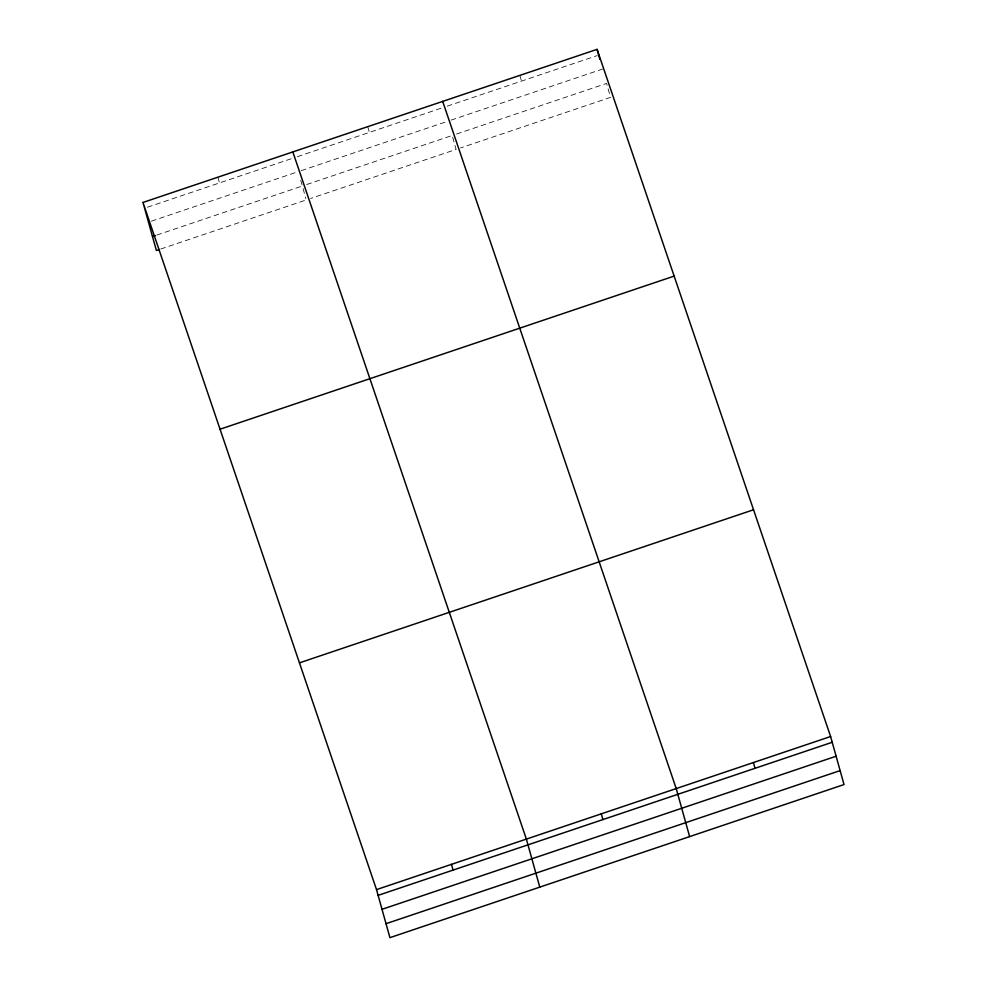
<?xml version="1.0" encoding="UTF-8"?>
<svg xmlns="http://www.w3.org/2000/svg" width="987" height="987" viewBox="0 0 987 987"><rect width="100%" height="100%" fill="white"/><g stroke="black" fill="none" stroke-linecap="round" stroke-linejoin="round"><path stroke-width="0.74" stroke-dasharray="4.93 3.7" d="M147.458 207.221L292.991 158.154M297.321 156.699L442.842 107.632M447.197 106.164L597.234 55.58M151.356 221.174L296.89 172.108M301.208 170.652L448.184 121.105M451.096 120.118L602.576 69.053M156.81 235.066L302.343 186M306.661 184.544L452.194 135.478L456.093 149.432L310.56 198.498M456.574 134.01L606.598 83.426L610.484 97.38L460.46 147.951M160.708 249.02L306.241 199.954M519.878 75.382L521.481 81.119M367.756 126.669L369.36 132.406M300.739 180.251L305.847 198.56M217.905 177.191L219.509 182.928"/><path stroke-width="1.48" d="M142.979 202.446L597.086 49.35L830.61 736.524L844.021 784.554L389.914 937.65L376.516 889.62L142.979 202.446L156.39 250.476L159.265 249.501M152.491 236.522L155.366 235.548M220.039 429.222L674.146 276.113M299.443 662.857L753.55 509.761M376.516 889.62L830.61 736.524M378.12 895.369L832.226 742.273M382.006 909.323L836.112 756.227M386.028 923.696L840.134 770.6M442.682 101.402L676.218 788.576L689.629 836.606M292.831 151.924L526.367 839.098L539.778 887.128M597.086 49.35L599.849 59.282M753.414 762.556L755.018 768.293M601.293 813.843L602.897 819.58M451.441 864.365L453.045 870.102"/></g></svg>
